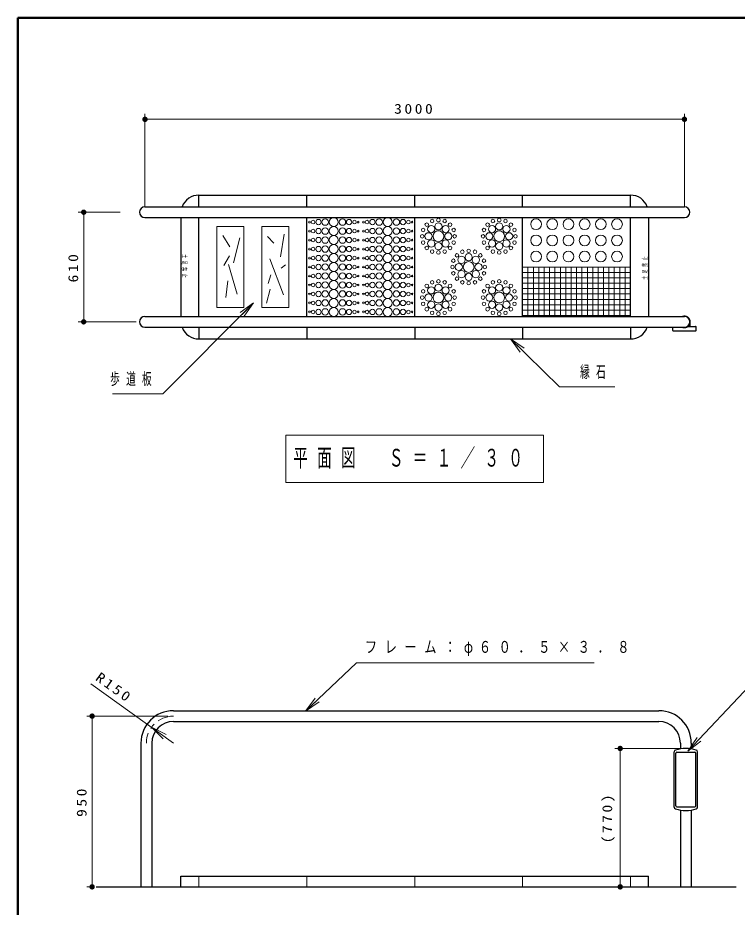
# Model space of a CAD drawing. Units: millimetres on the paper, with parts at other scales. Extents: x -385 to 0, y -61 to 267.
# Drawn here: x -385 to -251.6, y 102 to 267 of the extents above; entities that cross this region are included whole.
import ezdxf

# ---------------------------------------------------------------- set-up
doc = ezdxf.new("R2010")
doc.units = ezdxf.units.MM
doc.linetypes.add('USER2', pattern=[6, 3, -1, 1, -1])
doc.layers.add('LY_1', color=7, linetype='Continuous', lineweight=13)
doc.layers.add('LY_3', color=7, linetype='Continuous', lineweight=13)
doc.styles.add('ＭＳ ゴシック', font='')
doc.styles.get('ＭＳ ゴシック').set_extended_font_data('MS Gothic')

# ---------------------------------------------------------------- blocks, each defined once
blk = doc.blocks.new('open_arrow')
at = {"color": 0, "linetype": 'Continuous', "lineweight": -2}
blk.add_lwpolyline([(7.5, 1.25), (0, 0), (7.5, -1.25)], dxfattribs=at)
blk = doc.blocks.new('filled_dot')
at = {"color": 0, "linetype": 'Continuous', "lineweight": -2, "const_width": 1.25}
blk.add_lwpolyline([(-0.625, 0, 1), (0.625, 0, 1)], format="xyb", close=True, dxfattribs=at)

msp = doc.modelspace()

# ---------------------------------------------------------------- linework, layer by layer
at = {"layer": 'LY_1'}
for p, q in [((-361.423, 231.938), (-361.423, 249.17)), ((-261.423, 231.938), (-261.423, 249.17)), ((-361.423, 248.17), (-261.423, 248.17)), ((-365.997, 230.938), (-373.786, 230.938)), ((-372.786, 210.605), (-372.786, 230.938)), ((-348.09, 228.271), (-343.09, 228.271)), ((-348.09, 213.272), (-348.09, 228.271)), ((-343.09, 228.271), (-343.09, 213.272)), ((-339.756, 213.272), (-339.756, 228.271)), ((-339.756, 228.271), (-334.756, 228.271)), ((-334.756, 228.271), (-334.756, 213.272)), ((-345.685, 224.498), (-347.023, 226.601)), ((-344.998, 221.563), (-343.863, 226.182)), ((-337.543, 225.167), (-338.69, 226.409)), ((-336.301, 222.683), (-335.632, 226.887)), ((-346.832, 221.058), (-345.781, 222.874)), ((-344.347, 215.707), (-345.972, 221.249)), ((-335.727, 215.611), (-338.307, 222.3)), ((-336.205, 220.58), (-335.345, 221.154)), ((-271.423, 220.771), (-291.423, 220.771)), ((-271.423, 219.771), (-291.423, 219.771)), ((-290.423, 211.772), (-290.423, 220.771)), ((-289.423, 211.772), (-289.423, 220.771)), ((-288.423, 211.772), (-288.423, 220.771)), ((-287.423, 211.772), (-287.423, 220.771)), ((-286.423, 211.772), (-286.423, 220.771)), ((-285.423, 211.772), (-285.423, 220.771)), ((-284.423, 211.772), (-284.423, 220.771)), ((-283.423, 211.772), (-283.423, 220.771)), ((-282.423, 211.772), (-282.423, 220.771)), ((-281.423, 211.772), (-281.423, 220.771)), ((-280.423, 211.772), (-280.423, 220.771)), ((-280.423, 211.772), (-280.423, 220.771)), ((-279.423, 211.772), (-279.423, 220.771)), ((-278.423, 211.772), (-278.423, 220.771)), ((-277.423, 211.772), (-277.423, 220.771)), ((-276.423, 211.772), (-276.423, 220.771)), ((-275.423, 211.772), (-275.423, 220.771)), ((-274.423, 211.772), (-274.423, 220.771)), ((-274.423, 211.772), (-274.423, 220.771)), ((-273.423, 211.772), (-273.423, 220.771)), ((-272.423, 211.772), (-272.423, 220.771)), ((-346.45, 215.134), (-346.067, 218.191)), ((-338.594, 217.714), (-338.116, 219.338)), ((-271.423, 218.772), (-291.423, 218.772)), ((-271.423, 217.772), (-291.423, 217.772)), ((-338.881, 214.082), (-338.212, 216.662)), ((-271.423, 216.772), (-291.423, 216.772)), ((-271.423, 215.772), (-291.423, 215.772)), ((-271.423, 214.772), (-291.423, 214.772)), ((-343.09, 213.272), (-348.09, 213.272)), ((-343.773, 212.342), (-341.301, 214.113)), ((-341.301, 214.113), (-343.419, 211.989)), ((-341.301, 214.113), (-343.065, 211.636)), ((-334.756, 213.272), (-339.756, 213.272)), ((-271.423, 213.772), (-291.423, 213.772)), ((-271.423, 212.772), (-291.423, 212.772)), ((-271.423, 211.772), (-291.423, 211.772)), ((-363.062, 210.605), (-373.786, 210.605)), ((-291.857, 204.98), (-293.648, 207.438)), ((-293.648, 207.438), (-291.156, 205.693)), ((-293.648, 207.438), (-291.507, 205.337)), ((-335.323, 189.606), (-335.323, 180.806)), ((-287.523, 189.606), (-335.323, 189.606)), ((-287.523, 180.806), (-287.523, 189.606)), ((-335.323, 180.806), (-287.523, 180.806)), ((-356.158, 132.468), (-371.456, 143.488)), ((-331.677, 138.389), (-329.847, 140.818)), ((-331.677, 138.389), (-329.502, 140.455)), ((-329.158, 140.093), (-331.677, 138.389)), ((-357.158, 137.468), (-372.225, 137.468)), ((-371.225, 105.801), (-371.225, 137.468)), ((-260.785, 130.998), (-259.082, 133.518)), ((-260.785, 130.998), (-258.719, 133.173)), ((-258.357, 132.829), (-260.785, 130.998)), ((-262.158, 131.468), (-274.332, 131.468)), ((-273.332, 105.801), (-273.332, 131.468)), ((-351.423, 105.801), (-351.423, 107.801)), ((-331.423, 105.801), (-331.423, 107.801)), ((-311.423, 105.801), (-311.423, 107.801)), ((-291.423, 105.801), (-291.423, 107.801)), ((-271.423, 105.801), (-271.423, 107.801)), ((-371.496, 105.801), (-372.225, 105.801))]:
    msp.add_line(p, q, dxfattribs=at)
at = {"layer": 'LY_1', "lineweight": 25}
for p, q in [((-351.423, 231.946), (-351.423, 234.105)), ((-351.423, 234.105), (-271.423, 234.105)), ((-331.423, 231.946), (-331.423, 234.105)), ((-311.423, 231.946), (-311.423, 234.105)), ((-291.423, 231.946), (-291.423, 234.105)), ((-271.423, 231.946), (-271.423, 234.105)), ((-361.423, 231.946), (-261.423, 231.946)), ((-361.423, 229.93), (-261.423, 229.93)), ((-354.756, 229.93), (-354.756, 211.613)), ((-351.423, 211.613), (-351.423, 229.93)), ((-331.423, 211.613), (-331.423, 229.93)), ((-311.423, 211.613), (-311.423, 229.93)), ((-291.423, 211.613), (-291.423, 229.93)), ((-271.423, 211.613), (-271.423, 229.93)), ((-268.09, 229.93), (-268.09, 211.613)), ((-361.423, 211.613), (-261.423, 211.613)), ((-361.423, 209.596), (-261.423, 209.596)), ((-351.423, 209.596), (-351.423, 207.438)), ((-331.423, 209.596), (-331.423, 207.438)), ((-311.423, 209.596), (-311.423, 207.438)), ((-291.423, 209.596), (-291.423, 207.438)), ((-271.423, 209.596), (-271.423, 207.438)), ((-263.59, 209.013), (-263.59, 209.596)), ((-261.695, 209.58), (-261.695, 209.596)), ((-261.695, 209.58), (-261.151, 209.58)), ((-261.151, 209.634), (-260.894, 209.634)), ((-261.151, 209.58), (-261.151, 209.634)), ((-260.894, 209.746), (-259.356, 209.746)), ((-260.894, 209.746), (-260.894, 209.634)), ((-260.415, 209.746), (-260.415, 210.605)), ((-260.348, 209.746), (-260.348, 210.605)), ((-259.256, 209.013), (-259.256, 209.646)), ((-263.49, 208.913), (-259.356, 208.913)), ((-351.423, 207.438), (-271.423, 207.438)), ((-356.158, 138.476), (-266.158, 138.476)), ((-356.158, 136.46), (-266.158, 136.46)), ((-362.166, 132.468), (-362.166, 105.801)), ((-360.15, 132.468), (-360.15, 105.801)), ((-262.166, 132.468), (-262.166, 131.391)), ((-260.15, 132.468), (-260.15, 131.391)), ((-263.325, 120.573), (-263.325, 130.863)), ((-263.008, 120.826), (-263.008, 130.61)), ((-262.841, 130.776), (-259.475, 130.776)), ((-259.308, 120.826), (-259.308, 130.61)), ((-258.991, 120.573), (-258.991, 130.863)), ((-262.841, 120.66), (-259.475, 120.66)), ((-262.166, 120.045), (-262.166, 105.801)), ((-260.15, 120.045), (-260.15, 105.801)), ((-354.756, 105.801), (-354.756, 107.801)), ((-268.09, 105.801), (-268.09, 107.801))]:
    msp.add_line(p, q, dxfattribs=at)
at = {"layer": 'LY_1', "color": 3, "lineweight": 25}
for p, q in [((-354.756, 107.801), (-268.09, 107.801)), ((-370.496, 105.801), (-251.82, 105.801))]:
    msp.add_line(p, q, dxfattribs=at)
at = {"layer": 'LY_1'}
for points in [[(-341.301, 214.113), (-358.101, 197.258), (-367.466, 197.258)], [(-293.648, 207.438), (-284.607, 198.564), (-274.347, 198.564)], [(-331.677, 138.389), (-322.234, 147.36), (-278.136, 147.36)], [(-260.785, 130.998), (-249.333, 143.061), (-191.962, 143.061)]]:
    msp.add_lwpolyline(points, dxfattribs=at)
for centre, radius in [((-330.256, 229.105), 0.333), ((-329.256, 229.105), 0.5), ((-328.023, 229.105), 0.6), ((-326.423, 229.105), 0.833), ((-324.823, 229.105), 0.6), ((-323.59, 229.105), 0.5), ((-322.59, 229.105), 0.333), ((-320.256, 229.105), 0.333), ((-319.256, 229.105), 0.5), ((-318.023, 229.105), 0.6), ((-316.423, 229.105), 0.833), ((-314.823, 229.105), 0.6), ((-313.59, 229.105), 0.5), ((-312.59, 229.105), 0.333), ((-288.923, 228.71), 1), ((-285.923, 228.71), 1), ((-282.923, 228.71), 1), ((-279.923, 228.71), 1), ((-276.923, 228.71), 1), ((-273.923, 228.71), 1), ((-330.923, 229.105), 0.167), ((-330.256, 227.438), 0.333), ((-329.256, 227.438), 0.5), ((-328.023, 227.438), 0.6), ((-326.423, 227.438), 0.833), ((-324.823, 227.438), 0.6), ((-323.59, 227.438), 0.5), ((-322.59, 227.438), 0.333), ((-321.923, 229.105), 0.167), ((-320.923, 229.105), 0.167), ((-320.256, 227.438), 0.333), ((-319.256, 227.438), 0.5), ((-318.023, 227.438), 0.6), ((-316.423, 227.438), 0.833), ((-314.823, 227.438), 0.6), ((-313.59, 227.438), 0.5), ((-312.59, 227.438), 0.333), ((-311.923, 229.105), 0.167), ((-330.923, 227.438), 0.167), ((-330.256, 225.771), 0.333), ((-329.256, 225.771), 0.5), ((-328.023, 225.771), 0.6), ((-326.423, 225.771), 0.833), ((-324.823, 225.771), 0.6), ((-323.59, 225.771), 0.5), ((-322.59, 225.771), 0.333), ((-321.923, 227.438), 0.167), ((-320.923, 227.438), 0.167), ((-320.256, 225.771), 0.333), ((-319.256, 225.771), 0.5), ((-318.023, 225.771), 0.6), ((-316.423, 225.771), 0.833), ((-314.823, 225.771), 0.6), ((-313.59, 225.771), 0.5), ((-312.59, 225.771), 0.333), ((-311.923, 227.438), 0.167), ((-288.923, 225.71), 1), ((-285.923, 225.71), 1), ((-282.923, 225.71), 1), ((-279.923, 225.71), 1), ((-276.923, 225.71), 1), ((-273.923, 225.71), 1), ((-330.923, 225.771), 0.167), ((-330.256, 224.105), 0.333), ((-329.256, 224.105), 0.5), ((-328.023, 224.105), 0.6), ((-326.423, 224.105), 0.833), ((-324.823, 224.105), 0.6), ((-323.59, 224.105), 0.5), ((-322.59, 224.105), 0.333), ((-321.923, 225.771), 0.167), ((-320.923, 225.771), 0.167), ((-320.256, 224.105), 0.333), ((-319.256, 224.105), 0.5), ((-318.023, 224.105), 0.6), ((-316.423, 224.105), 0.833), ((-314.823, 224.105), 0.6), ((-313.59, 224.105), 0.5), ((-312.59, 224.105), 0.333), ((-311.923, 225.771), 0.167), ((-330.923, 224.105), 0.167), ((-330.256, 222.438), 0.333), ((-329.256, 222.438), 0.5), ((-328.023, 222.438), 0.6), ((-326.423, 222.438), 0.833), ((-324.823, 222.438), 0.6), ((-323.59, 222.438), 0.5), ((-322.59, 222.438), 0.333), ((-321.923, 224.105), 0.167), ((-320.923, 224.105), 0.167), ((-320.256, 222.438), 0.333), ((-319.256, 222.438), 0.5), ((-318.023, 222.438), 0.6), ((-316.423, 222.438), 0.833), ((-314.823, 222.438), 0.6), ((-313.59, 222.438), 0.5), ((-312.59, 222.438), 0.333), ((-311.923, 224.105), 0.167), ((-288.923, 222.71), 1), ((-285.923, 222.71), 1), ((-282.923, 222.71), 1), ((-279.923, 222.71), 1), ((-276.923, 222.71), 1), ((-273.923, 222.71), 1), ((-330.923, 222.438), 0.167), ((-330.256, 220.771), 0.333), ((-329.256, 220.771), 0.5), ((-328.023, 220.771), 0.6), ((-326.423, 220.771), 0.833), ((-324.823, 220.771), 0.6), ((-323.59, 220.771), 0.5), ((-322.59, 220.771), 0.333), ((-321.923, 222.438), 0.167), ((-320.923, 222.438), 0.167), ((-320.256, 220.771), 0.333), ((-319.256, 220.771), 0.5), ((-318.023, 220.771), 0.6), ((-316.423, 220.771), 0.833), ((-314.823, 220.771), 0.6), ((-313.59, 220.771), 0.5), ((-312.59, 220.771), 0.333), ((-311.923, 222.438), 0.167), ((-330.923, 220.771), 0.167), ((-330.256, 219.105), 0.333), ((-329.256, 219.105), 0.5), ((-328.023, 219.105), 0.6), ((-326.423, 219.105), 0.833), ((-324.823, 219.105), 0.6), ((-323.59, 219.105), 0.5), ((-322.59, 219.105), 0.333), ((-321.923, 220.771), 0.167), ((-320.923, 220.771), 0.167), ((-320.256, 219.105), 0.333), ((-319.256, 219.105), 0.5), ((-318.023, 219.105), 0.6), ((-316.423, 219.105), 0.833), ((-314.823, 219.105), 0.6), ((-313.59, 219.105), 0.5), ((-312.59, 219.105), 0.333), ((-311.923, 220.771), 0.167), ((-330.923, 219.105), 0.167), ((-330.256, 217.438), 0.333), ((-329.256, 217.438), 0.5), ((-328.023, 217.438), 0.6), ((-326.423, 217.438), 0.833), ((-324.823, 217.438), 0.6), ((-323.59, 217.438), 0.5), ((-322.59, 217.438), 0.333), ((-321.923, 219.105), 0.167), ((-320.923, 219.105), 0.167), ((-320.256, 217.438), 0.333), ((-319.256, 217.438), 0.5), ((-318.023, 217.438), 0.6), ((-316.423, 217.438), 0.833), ((-314.823, 217.438), 0.6), ((-313.59, 217.438), 0.5), ((-312.59, 217.438), 0.333), ((-311.923, 219.105), 0.167), ((-330.923, 217.438), 0.167), ((-329.256, 215.771), 0.5), ((-328.023, 215.772), 0.6), ((-326.423, 215.771), 0.833), ((-324.823, 215.772), 0.6), ((-323.59, 215.771), 0.5), ((-321.923, 217.438), 0.167), ((-320.923, 217.438), 0.167), ((-319.256, 215.771), 0.5), ((-318.023, 215.772), 0.6), ((-316.423, 215.771), 0.833), ((-314.823, 215.772), 0.6), ((-313.59, 215.771), 0.5), ((-311.923, 217.438), 0.167), ((-330.923, 215.771), 0.167), ((-330.256, 215.771), 0.333), ((-329.256, 214.105), 0.5), ((-328.023, 214.105), 0.6), ((-326.423, 214.105), 0.833), ((-324.823, 214.105), 0.6), ((-323.59, 214.105), 0.5), ((-322.59, 215.772), 0.333), ((-321.923, 215.771), 0.167), ((-320.923, 215.771), 0.167), ((-320.256, 215.771), 0.333), ((-319.256, 214.105), 0.5), ((-318.023, 214.105), 0.6), ((-316.423, 214.105), 0.833), ((-314.823, 214.105), 0.6), ((-313.59, 214.105), 0.5), ((-312.59, 215.772), 0.333), ((-311.923, 215.771), 0.167), ((-330.923, 214.105), 0.167), ((-330.256, 214.105), 0.333), ((-329.256, 212.438), 0.5), ((-328.023, 212.438), 0.6), ((-326.423, 212.438), 0.833), ((-324.823, 212.438), 0.6), ((-323.59, 212.438), 0.5), ((-322.59, 214.105), 0.333), ((-321.923, 214.105), 0.167), ((-320.923, 214.105), 0.167), ((-320.256, 214.105), 0.333), ((-319.256, 212.438), 0.5), ((-318.023, 212.438), 0.6), ((-316.423, 212.438), 0.833), ((-314.823, 212.438), 0.6), ((-313.59, 212.438), 0.5), ((-312.59, 214.105), 0.333), ((-311.923, 214.105), 0.167), ((-330.923, 212.438), 0.167), ((-330.256, 212.438), 0.333), ((-322.59, 212.438), 0.333), ((-321.923, 212.438), 0.167), ((-320.923, 212.438), 0.167), ((-320.256, 212.438), 0.333), ((-312.59, 212.438), 0.333), ((-311.923, 212.438), 0.167)]:
    msp.add_circle(centre, radius, dxfattribs=at)
at = {"layer": 'LY_1', "color": 211}
for centre, radius in [((-308.194, 229.305), 0.333), ((-307.028, 229.472), 0.333), ((-305.861, 229.305), 0.333), ((-296.923, 229.305), 0.333), ((-295.756, 229.472), 0.333), ((-294.59, 229.305), 0.333), ((-309.861, 227.639), 0.333), ((-309.194, 228.638), 0.333), ((-308.361, 227.805), 0.667), ((-307.028, 228.305), 0.667), ((-305.694, 227.805), 0.667), ((-304.861, 228.638), 0.333), ((-304.194, 227.639), 0.333), ((-298.59, 227.639), 0.333), ((-297.923, 228.638), 0.333), ((-297.09, 227.805), 0.667), ((-295.756, 228.305), 0.667), ((-294.423, 227.805), 0.667), ((-293.59, 228.638), 0.333), ((-292.923, 227.639), 0.333), ((-310.028, 226.472), 0.333), ((-308.861, 226.472), 0.667), ((-307.028, 226.472), 1), ((-305.194, 226.472), 0.667), ((-304.028, 226.472), 0.333), ((-298.756, 226.472), 0.333), ((-297.59, 226.472), 0.667), ((-295.756, 226.472), 1), ((-293.923, 226.472), 0.667), ((-292.756, 226.472), 0.333), ((-309.861, 225.305), 0.333), ((-309.194, 224.305), 0.333), ((-308.361, 225.139), 0.667), ((-307.028, 224.639), 0.667), ((-305.694, 225.139), 0.667), ((-304.861, 224.305), 0.333), ((-304.194, 225.305), 0.333), ((-298.59, 225.305), 0.333), ((-297.923, 224.305), 0.333), ((-297.09, 225.139), 0.667), ((-295.756, 224.639), 0.667), ((-294.423, 225.139), 0.667), ((-293.59, 224.305), 0.333), ((-292.923, 225.305), 0.333), ((-308.194, 223.639), 0.333), ((-307.028, 223.472), 0.333), ((-305.861, 223.639), 0.333), ((-303.59, 222.938), 0.333), ((-302.756, 222.105), 0.667), ((-302.59, 223.605), 0.333), ((-301.423, 222.605), 0.667), ((-301.423, 223.771), 0.333), ((-300.09, 222.105), 0.667), ((-300.256, 223.605), 0.333), ((-299.256, 222.938), 0.333), ((-296.923, 223.639), 0.333), ((-295.756, 223.472), 0.333), ((-294.59, 223.639), 0.333), ((-304.423, 220.771), 0.333), ((-304.256, 221.938), 0.333), ((-303.256, 220.771), 0.667), ((-301.423, 220.771), 1), ((-299.59, 220.771), 0.667), ((-298.59, 221.938), 0.333), ((-298.423, 220.771), 0.333), ((-304.256, 219.605), 0.333), ((-302.756, 219.438), 0.667), ((-301.423, 218.938), 0.667), ((-300.09, 219.438), 0.667), ((-298.59, 219.605), 0.333), ((-308.194, 217.938), 0.333), ((-307.028, 218.105), 0.333), ((-305.861, 217.938), 0.333), ((-303.59, 218.605), 0.333), ((-302.59, 217.938), 0.333), ((-301.423, 217.772), 0.333), ((-300.256, 217.938), 0.333), ((-299.256, 218.605), 0.333), ((-296.923, 217.938), 0.333), ((-295.756, 218.105), 0.333), ((-294.59, 217.938), 0.333), ((-309.861, 216.272), 0.333), ((-309.194, 217.272), 0.333), ((-308.361, 216.438), 0.667), ((-307.028, 216.938), 0.667), ((-305.694, 216.438), 0.667), ((-304.861, 217.272), 0.333), ((-304.194, 216.272), 0.333), ((-298.59, 216.271), 0.333), ((-297.923, 217.272), 0.333), ((-297.09, 216.438), 0.667), ((-295.756, 216.938), 0.667), ((-294.423, 216.438), 0.667), ((-293.59, 217.272), 0.333), ((-292.923, 216.271), 0.333), ((-310.028, 215.105), 0.333), ((-308.861, 215.105), 0.667), ((-307.028, 215.105), 1), ((-305.194, 215.105), 0.667), ((-304.028, 215.105), 0.333), ((-298.756, 215.105), 0.333), ((-297.59, 215.105), 0.667), ((-295.756, 215.105), 1), ((-293.923, 215.105), 0.667), ((-292.756, 215.105), 0.333), ((-309.861, 213.938), 0.333), ((-309.194, 212.938), 0.333), ((-308.361, 213.772), 0.667), ((-307.028, 213.272), 0.667), ((-305.694, 213.772), 0.667), ((-304.861, 212.938), 0.333), ((-304.194, 213.938), 0.333), ((-298.59, 213.938), 0.333), ((-297.923, 212.938), 0.333), ((-297.09, 213.772), 0.667), ((-295.756, 213.272), 0.667), ((-294.423, 213.772), 0.667), ((-293.59, 212.938), 0.333), ((-292.923, 213.938), 0.333), ((-308.194, 212.272), 0.333), ((-307.028, 212.105), 0.333), ((-305.861, 212.272), 0.333), ((-296.923, 212.272), 0.333), ((-295.756, 212.105), 0.333), ((-294.59, 212.272), 0.333)]:
    msp.add_circle(centre, radius, dxfattribs=at)
at = {"layer": 'LY_1', "lineweight": 25}
for centre, radius, start, end in [((-351.423, 230.771), 3.333, 90, 159.3597), ((-271.423, 230.771), 3.333, 20.6403, 90), ((-361.423, 230.938), 1.008, 90, 270), ((-261.423, 230.938), 1.008, 270, 90), ((-361.423, 210.605), 1.008, 90, 270), ((-261.423, 210.605), 1.075, 0, 110.28421), ((-261.423, 210.605), 1.008, 270, 90), ((-351.423, 210.771), 3.333, 200.6403, 270), ((-271.423, 210.771), 3.333, 270, 339.3597), ((-259.356, 209.646), 0.1, 0, 90), ((-263.49, 209.013), 0.1, 180, 270), ((-259.356, 209.013), 0.1, 270, 0), ((-356.158, 132.468), 6.008, 90, 180), ((-266.158, 132.468), 6.008, 0, 90), ((-356.158, 132.468), 3.992, 90, 180), ((-266.158, 132.468), 3.992, 0, 90), ((-262.991, 130.863), 0.333, 106.82645, 180), ((-261.158, 124.801), 6.667, 73.17355, 106.82645), ((-262.841, 130.61), 0.167, 90, 180), ((-259.475, 130.61), 0.167, 0, 90), ((-259.325, 130.863), 0.333, 0, 73.17355), ((-262.991, 120.573), 0.333, 180, 253.17355), ((-262.841, 120.826), 0.167, 180, 270), ((-259.475, 120.826), 0.167, 270, 0), ((-259.325, 120.573), 0.333, 286.82645, 0), ((-261.158, 126.635), 6.667, 253.17355, 286.82645)]:
    msp.add_arc(centre, radius, start, end, dxfattribs=at)
at = {"layer": 'LY_1', "linetype": 'USER2'}
msp.add_arc((-356.158, 132.468), 5, 90, 180, dxfattribs=at)
at = {"layer": 'LY_3', "lineweight": 50}
for p, q in [((-385, 267), (-385, 0)), ((0, 267), (-385, 267))]:
    msp.add_line(p, q, dxfattribs=at)

# ---------------------------------------------------------------- block references
at = {"layer": 'LY_1', "xscale": 0.4, "yscale": 0.4}
msp.add_blockref('filled_dot', (-361.423, 248.17), dxfattribs=at)
for name, p, rotation in [('filled_dot', (-261.423, 248.17), 180), ('filled_dot', (-372.786, 230.938), 270), ('filled_dot', (-372.786, 210.605), 90), ('filled_dot', (-371.225, 137.468), 270), ('open_arrow', (-360.215, 135.39), 324.2), ('filled_dot', (-273.332, 131.468), 270), ('filled_dot', (-371.225, 105.801), 90), ('filled_dot', (-273.332, 105.801), 90)]:
    msp.add_blockref(name, p, dxfattribs=dict(at, rotation=rotation))

# ---------------------------------------------------------------- texts
at = {"layer": 'LY_1', "style": 'ＭＳ ゴシック'}
for s, insert, char_height, attachment_point in [('\\T1.33;\\W1.15;3000', (-311.423, 249.17), 1.833, 8), ('\\T1.64;\\W0.6;歩道板', (-367.882, 199.908), 2.199, 4), ('\\T1.64;\\W0.6;縁石', (-280.764, 201.214), 2.199, 4), ('\\T1.64;\\W0.6;平面図\u3000Ｓ＝１／３０', (-333.923, 185.206), 3.299, 4), ('\\T1.63;\\W0.75;フレーム：φ６０．５×３．８', (-320.642, 150.01), 2.199, 4)]:
    msp.add_mtext(s, dxfattribs=dict(at, insert=insert, char_height=char_height, attachment_point=attachment_point))
for s, insert, char_height, attachment_point, rotation in [('\\T1.33;\\W1.15;610', (-373.786, 220.771), 1.833, 8, 90), ('\\T1.64;\\W0.6;土足禁止', (-354.623, 223.171), 0.8798, 7, 270), ('\\T1.64;\\W0.6;土足禁止', (-268.223, 218.371), 0.8798, 7, 90), ('\\T1.33;\\W1.15;R150', (-367.677, 141.998), 1.833, 8, 324.232), ('\\T1.33;\\W1.15;950', (-372.225, 121.635), 1.833, 8, 90), ('\\T1.33;\\W1.15;(770)', (-274.332, 118.635), 1.833, 8, 90)]:
    msp.add_mtext(s, dxfattribs=dict(at, insert=insert, char_height=char_height, attachment_point=attachment_point, rotation=rotation))

doc.saveas('drawing.dxf')
